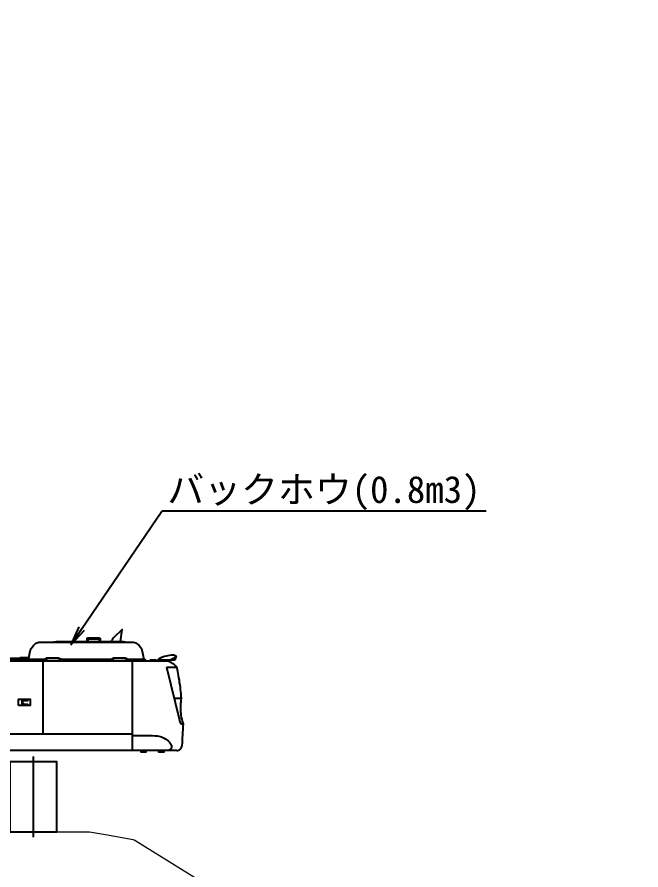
# Model space of a CAD drawing. Header units: millimetres. Extents: x -2078669 to -1085629, y -5987148 to 310365.
# Drawn here: x -1490426 to -1450044, y 42009 to 97198 of the extents above; entities that cross this region are included whole.
import ezdxf
from ezdxf.enums import TextEntityAlignment as Align

# ---------------------------------------------------------------- set-up
doc = ezdxf.new("R2010")
doc.units = ezdxf.units.MM
doc.header["$LTSCALE"] = 500
for name, color, linetype, lineweight in [('D-BGD', 7, 'Continuous', 13), ('D-BYP-STR8', 5, 'Continuous', 25), ('D-BYP-STRB', 5, 'Continuous', 25), ('◆ワイプアウト', 4, 'Continuous', 13)]:
    doc.layers.add(name, color=color, linetype=linetype, lineweight=lineweight)
doc.styles.add('MS ゴシック', font='MS Gothic.ttf')
doc.dimstyles.new('DIM-500-F', dxfattribs={"dimscale": 500, "dimtxt": 3.5, "dimasz": 2.5, "dimexe": 0, "dimexo": 2, "dimgap": 0.8, "dimtad": 1, "dimdec": 0, "dimzin": 0, "dimdsep": 46, "dimtxsty": 'MS ゴシック', "dimblk": 'OPEN', "dimcen": 0.1, "dimclrd": 256, "dimclre": 256, "dimclrt": 256, "dimaunit": 1, "dimadec": 4, "dimazin": 0, "dimtfac": 1, "dimtdec": 0, "dimtmove": 2, "dimatfit": 3, "dimldrblk": 'OPEN', "dimfxl": 1, "dimtolj": 1, "dimtzin": 0, "dimlwd": -1, "dimlwe": -1, "dimarcsym": 2})

# ---------------------------------------------------------------- blocks, each defined once
blk = doc.blocks.new('河川平面')
at = {"layer": 'D-BGD', "linetype": 'Continuous'}
blk.add_line((1823130, -2826852), (1825170, -2826356), dxfattribs=at)
at = {"layer": 'D-BGD', "linetype": 'Continuous', "elevation": 362000}
blk.add_lwpolyline([(1825541, -2870692), (1825112, -2869490), (1824241, -2867132), (1823333, -2864799), (1822374, -2862495), (1821720, -2861023), (1820642, -2858765), (1819499, -2856540), (1818319, -2854339), (1817106, -2852154), (1815880, -2849973), (1814649, -2847800), (1813409, -2845623), (1812169, -2843445), (1810938, -2841273), (1809726, -2839088), (1809600, -2838866), (1809435, -2838551), (1808452, -2836810), (1807207, -2834641), (1805948, -2832476), (1804717, -2830303), (1803524, -2828106), (1802389, -2825886)], dxfattribs=at)
blk = doc.blocks.new('A$Cfbd0cdc3')
at = {"layer": 'D-BYP-STRB'}
for p, q in [((12249, 9562), (12249, 9526)), ((12249, 9560), (12396, 9560)), ((12396, 9562), (12396, 9524)), ((10882, 9273), (13279, 9273)), ((11333, 9276), (11333, 9286)), ((11460, 9292), (11460, 9275)), ((11665, 9273), (11665, 8325)), ((12992, 9284), (12992, 9273)), ((13305, 9280), (13388, 9323)), ((13394, 9189), (13265, 9189)), ((11394, 8777), (11394, 8694)), ((13374, 8792), (13458, 8792)), ((11544, 6989), (11544, 8036))]:
    blk.add_line(p, q, dxfattribs=at)
for points in [[(12672, 9523), (12691, 9679), (12587, 9575), (12578, 9565), (12569, 9555), (12562, 9545), (12556, 9536), (12550, 9525)], [(11484, 9295), (11490, 9332), (11499, 9378), (11507, 9417), (11514, 9433), (11526, 9452), (11543, 9473), (11564, 9491), (11576, 9500), (11589, 9507), (11601, 9512), (11615, 9514), (12841, 9514), (12855, 9512), (12868, 9507), (12880, 9500), (12892, 9491), (12913, 9473), (12930, 9452), (12942, 9433), (12949, 9417), (12957, 9378), (12966, 9332), (12972, 9295)], [(11790, 9514), (11808, 9519), (11825, 9521), (11841, 9523), (11858, 9524), (11874, 9524), (12666, 9524), (12687, 9523), (12704, 9522), (12718, 9520), (12731, 9518), (12748, 9514)], [(12239, 9524), (12239, 9562), (12241, 9567), (12248, 9570), (12254, 9570), (12391, 9570), (12397, 9570), (12402, 9568), (12407, 9564), (12407, 9562), (12407, 9524)], [(11487, 9314), (11374, 9314), (11374, 9294), (11484, 9294)], [(13400, 8111), (12828, 8111), (12828, 9273)], [(13059, 9274), (13059, 9286), (13127, 9286), (13127, 9273)], [(13127, 9279), (13280, 9279), (13280, 9273)], [(13469, 8180), (13472, 8209), (13474, 8241), (13476, 8275), (13478, 8310), (13480, 8346), (13482, 8383), (13483, 8420), (13485, 8456), (13483, 8468), (13475, 8493), (13468, 8518), (13462, 8541), (13458, 8565), (13455, 8587), (13453, 8608), (13451, 8628), (13451, 8648), (13451, 8666), (13451, 8683), (13452, 8699), (13453, 8714), (13454, 8727), (13455, 8739), (13456, 8750), (13456, 8759), (13459, 8785), (13459, 8794), (13458, 8809), (13457, 8827), (13455, 8850), (13452, 8875), (13449, 8902), (13446, 8931), (13442, 8962), (13437, 8993), (13433, 9024), (13428, 9054), (13424, 9083), (13419, 9110), (13414, 9135), (13410, 9157), (13406, 9176), (13404, 9183), (13400, 9189), (13387, 9205), (13374, 9218), (13360, 9229), (13346, 9239), (13330, 9249), (13314, 9257), (13297, 9265), (13279, 9273)], [(13265, 9190), (13434, 8504), (13437, 8491), (13445, 8475), (13458, 8457), (13478, 8457)], [(11473, 8694), (11473, 8710), (11432, 8710), (11422, 8712), (11414, 8717), (11408, 8726), (11406, 8736), (11408, 8746), (11414, 8754), (11422, 8760), (11432, 8762), (11473, 8762), (11473, 8778)], [(12828, 8325), (9112, 8325), (9192, 8115), (12828, 8115)], [(12828, 8305), (13087, 8305), (13119, 8304), (13146, 8303), (13168, 8300), (13186, 8296), (13203, 8290), (13219, 8282), (13237, 8272), (13256, 8261), (13273, 8249), (13290, 8236), (13304, 8222), (13316, 8208), (13325, 8194), (13331, 8180), (13333, 8166), (13332, 8153), (13329, 8142), (13324, 8134), (13317, 8127), (13310, 8121), (13302, 8117), (13294, 8113), (13285, 8111)], [(13400, 8111), (13411, 8112), (13423, 8116), (13434, 8122), (13444, 8131), (13453, 8141), (13460, 8153), (13465, 8166), (13469, 8180)], [(13001, 8111), (13001, 8092), (12938, 8092), (12938, 8110)], [(13232, 8111), (13232, 8092), (13169, 8092), (13169, 8110)]]:
    blk.add_lwpolyline(points, dxfattribs=at)
for points in [[(11121, 9286), (11373, 9286), (11373, 9303), (11121, 9303), (11121, 9286)], [(11906, 9282), (11899, 9282), (11893, 9285), (11874, 9298), (11869, 9300), (11862, 9302), (11855, 9303), (11737, 9302), (11731, 9302), (11724, 9300), (11719, 9297), (11700, 9285), (11694, 9282), (11687, 9281), (11470, 9281), (11464, 9283), (11463, 9287), (11465, 9292), (11470, 9293), (11681, 9293), (11688, 9294), (11695, 9296), (11714, 9309), (11719, 9311), (11726, 9313), (11732, 9314), (11861, 9314), (11867, 9314), (11874, 9312), (11879, 9309), (11898, 9297), (11904, 9294), (11911, 9293), (12545, 9293), (12552, 9294), (12558, 9297), (12577, 9309), (12582, 9312), (12589, 9314), (12595, 9314), (12724, 9314), (12730, 9313), (12737, 9311), (12742, 9309), (12761, 9296), (12768, 9294), (12775, 9293), (12986, 9293), (12991, 9292), (12993, 9287), (12992, 9283), (12986, 9281), (12769, 9281), (12762, 9282), (12756, 9285), (12737, 9297), (12732, 9300), (12725, 9302), (12719, 9302), (12601, 9303), (12594, 9302), (12587, 9300), (12582, 9298), (12563, 9285), (12557, 9282), (12550, 9282), (11906, 9282)], [(13360, 9280), (13171, 9280), (13165, 9286), (13165, 9293), (13167, 9297), (13178, 9303), (13198, 9315), (13214, 9323), (13240, 9333), (13265, 9340), (13283, 9344), (13309, 9348), (13331, 9349), (13342, 9351), (13360, 9350), (13370, 9347), (13387, 9339), (13390, 9334), (13388, 9322), (13373, 9288), (13368, 9282), (13360, 9280)], [(11353, 8694), (11353, 8777), (11500, 8777), (11500, 8694), (11353, 8694)], [(11843, 7054), (11243, 7054), (11243, 7970), (11843, 7970), (11843, 7054), (11843, 7054), (11843, 7054)]]:
    blk.add_lwpolyline(points, close=True, dxfattribs=at)
blk = doc.blocks.new('_Open')
at = {"color": 0, "linetype": 'ByBlock', "lineweight": -2}
for p, q in [((-1, 0.167), (0, 0)), ((-1, -0.167), (0, 0)), ((0, 0), (-1, 0))]:
    blk.add_line(p, q, dxfattribs=at)

msp = doc.modelspace()

# ---------------------------------------------------------------- block references
at = {"layer": 'D-BGD'}
msp.add_blockref('河川平面', (-3310965.8, 2923500.2), dxfattribs=at)

# ---------------------------------------------------------------- next in the draw order: wipeouts: each hides what was drawn before it
msp.add_wipeout([(-1579481.3, 111116), (-1437818.5, 111116), (-1437818.5, 5942.6), (-1579481.3, 5942.6)]).dxf.layer = '◆ワイプアウト'

# ---------------------------------------------------------------- next in the draw order: linework, layer by layer
at = {"layer": 'D-BGD', "color": 7, "linetype": 'Continuous', "lineweight": 13}
msp.add_lwpolyline([(-1477903.7, 40876.5), (-1479963.1, 42153.1), (-1482747.3, 43878.9), (-1482846.7, 43933.2), (-1482920.2, 43960.6), (-1484704.6, 44270), (-1485730.3, 44447.8), (-1486535.7, 44447.8), (-1487252.4, 44447.8), (-1487936.8, 44447.8), (-1488613.9, 44447.8), (-1489529.2, 44447.8), (-1491497.5, 44447.8)], dxfattribs=at)
at = {"layer": 'D-BYP-STR8'}
msp.add_line((-1460065, 65229.8), (-1481065, 65229.8), dxfattribs=at)

# ---------------------------------------------------------------- next in the draw order: block references
at = {"layer": 'D-BYP-STR8', "xscale": 5, "yscale": 5, "zscale": 5}
msp.add_blockref('A$Cfbd0cdc3', (-1547086.4, 9173.8), dxfattribs=at)

# ---------------------------------------------------------------- next in the draw order: texts
at = {"layer": 'D-BYP-STR8', "style": 'MS ゴシック'}
msp.add_text('バックホウ(0.8m3)', height=1750, dxfattribs=at).set_placement((-1470565, 65229.8), align=Align.BOTTOM_CENTER)

# ---------------------------------------------------------------- next in the draw order: leaders
at = {"layer": 'D-BYP-STR8'}
msp.add_leader([(-1486949.2, 56580.3), (-1481065, 65229.8)], dimstyle='DIM-500-F', dxfattribs=at)

doc.saveas('drawing.dxf')
